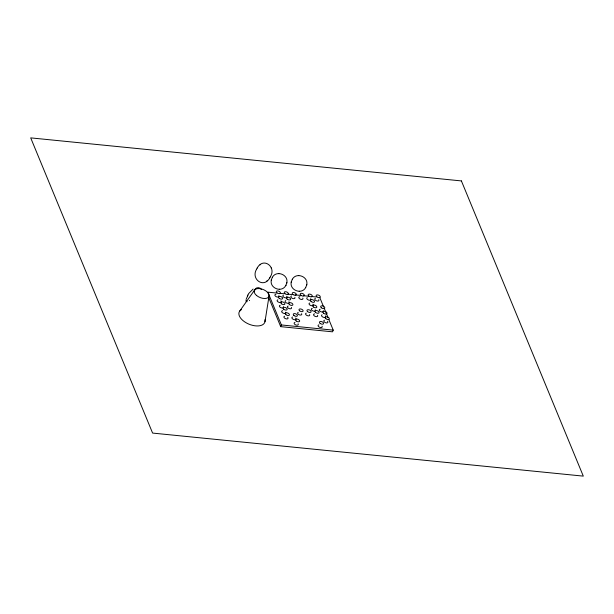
<?xml version="1.0" encoding="UTF-8"?>
<svg xmlns="http://www.w3.org/2000/svg" width="614" height="614" viewBox="0 0 614 614"><rect width="100%" height="100%" fill="white"/><g stroke="black" fill="none" stroke-linecap="round" stroke-linejoin="round"><path stroke-width="0.92" d="M271.296 280.122C269.446 288.25 281.803 293.008 285.779 285.548M286.822 282.755C288.68 274.635 276.323 269.868 272.347 277.328M291.236 282.118C289.386 290.238 301.743 294.996 305.718 287.536M306.762 284.75C308.619 276.622 296.263 271.864 292.287 279.324M264.979 321.698L269.086 295.864M271.342 279.915L272.401 277.244M285.894 285.356L286.784 282.97M291.282 281.903L292.341 279.232M305.665 287.628L306.724 284.957M271.281 280.23L271.357 279.807M286.769 283.069L286.845 282.647M291.22 282.225L291.297 281.803M306.708 285.065L306.785 284.643M246.084 299.494L248.639 293.584L253.106 289.079M328.843 319.495L333.233 330.132L332.542 331.829L280.705 326.648L281.396 324.952L267.85 292.157L276.331 293.001M256.506 269.323C250.666 279.132 263.882 288.933 269.884 277.72M270.567 276.453C276.415 266.668 263.191 256.821 257.189 268.049M256.46 269.416L257.243 267.957M270.613 276.354L269.776 277.896M247.396 295.825L247.787 295.058M285.947 285.272L285.725 285.64M239.706 311.06L254.641 290.015M260.037 264.864L260.674 264.419M266.407 281.35L267.036 280.905M278.411 273.591L278.833 273.568M298.35 275.586L298.772 275.563M279.286 289.309L279.715 289.286M299.225 291.305L299.647 291.282M280.099 293.377L283.875 293.753M287.644 294.129L292.356 294.605M295.18 294.889L299.901 295.357M303.669 295.733L308.382 296.201M311.206 296.485L315.918 296.961M281.396 324.952L333.233 330.132M319.694 297.337L323.716 307.084M324.453 308.857L328.114 317.722M268.625 297.391L280.705 326.648M271.411 268.448L271.25 267.919M264.949 319.702A13.815 7.568 22.2 0 1 248.593 324.015A13.815 7.568 22.2 0 1 241.548 309.548M247.089 301.697A6.907 1.067 9.6 0 1 246.636 300.469M249.345 300.66A15.695 4.022 -43.6 0 1 249.591 300.369M254.265 291.197A4.367 3.991 83.7 0 1 261.487 289.555M278.848 295.687A2.187 1.197 22.2 0 1 277.843 297.069A2.187 1.197 22.2 0 1 275.103 295.748A2.187 1.197 22.2 0 1 275.978 294.306M280.882 300.86A2.187 1.197 22.2 0 1 280.475 302.495A2.187 1.197 22.2 0 1 277.597 301.505A2.187 1.197 22.2 0 1 277.866 299.824M283.361 306.624A2.187 1.197 22.2 0 1 282.44 307.998A2.187 1.197 22.2 0 1 279.715 306.808A2.187 1.197 22.2 0 1 280.245 305.265M285.671 312.188A2.187 1.197 22.2 0 1 284.52 313.462A2.187 1.197 22.2 0 1 281.857 312.112A2.187 1.197 22.2 0 1 282.747 310.707M287.651 317.261A2.187 1.197 22.2 0 1 287.245 318.896A2.187 1.197 22.2 0 1 284.374 317.906A2.187 1.197 22.2 0 1 284.643 316.225M286.684 296.286A2.187 1.197 22.2 0 1 286.155 297.828A2.187 1.197 22.2 0 1 283.353 296.869A2.187 1.197 22.2 0 1 283.476 295.188M288.941 301.758A2.187 1.197 22.2 0 1 288.373 303.308A2.187 1.197 22.2 0 1 285.548 302.272A2.187 1.197 22.2 0 1 285.848 300.622M291.335 307.414A2.187 1.197 22.2 0 1 290.422 308.796A2.187 1.197 22.2 0 1 287.69 307.606A2.187 1.197 22.2 0 1 288.219 306.064M295.633 318.06A2.187 1.197 22.2 0 1 295.227 319.694A2.187 1.197 22.2 0 1 292.348 318.704A2.187 1.197 22.2 0 1 292.617 317.024M298.112 323.816A2.187 1.197 22.2 0 1 297.191 325.19A2.187 1.197 22.2 0 1 294.459 324.008A2.187 1.197 22.2 0 1 294.989 322.465M294.85 297.383A2.187 1.197 22.2 0 1 293.837 298.657A2.187 1.197 22.2 0 1 291.174 297.506A2.187 1.197 22.2 0 1 291.566 295.956M301.574 313.685A2.187 1.197 22.2 0 1 300.737 315.051A2.187 1.197 22.2 0 1 298.036 314A2.187 1.197 22.2 0 1 298.227 312.38M302.771 298.082A2.187 1.197 22.2 0 1 301.766 299.455A2.187 1.197 22.2 0 1 299.033 298.135A2.187 1.197 22.2 0 1 299.908 296.7M309.602 314.575A2.187 1.197 22.2 0 1 308.581 315.857A2.187 1.197 22.2 0 1 305.925 314.706A2.187 1.197 22.2 0 1 306.309 313.148M310.607 298.68A2.187 1.197 22.2 0 1 310.124 300.215A2.187 1.197 22.2 0 1 307.345 299.325A2.187 1.197 22.2 0 1 307.307 297.613M312.871 304.145A2.187 1.197 22.2 0 1 312.303 305.695A2.187 1.197 22.2 0 1 309.471 304.659A2.187 1.197 22.2 0 1 309.771 303.017M315.266 309.809A2.187 1.197 22.2 0 1 314.307 311.183A2.187 1.197 22.2 0 1 311.567 309.932A2.187 1.197 22.2 0 1 312.265 308.435M317.522 315.274A2.187 1.197 22.2 0 1 316.517 316.655A2.187 1.197 22.2 0 1 313.777 315.335A2.187 1.197 22.2 0 1 314.652 313.892M322.035 326.211A2.187 1.197 22.2 0 1 321.122 327.584A2.187 1.197 22.2 0 1 318.39 326.402A2.187 1.197 22.2 0 1 318.919 324.86M318.727 299.67A2.187 1.197 22.2 0 1 317.891 301.044A2.187 1.197 22.2 0 1 315.189 299.993A2.187 1.197 22.2 0 1 315.381 298.373M323.294 310.707A2.187 1.197 22.2 0 1 322.189 311.981A2.187 1.197 22.2 0 1 319.518 310.699A2.187 1.197 22.2 0 1 320.247 309.233M325.359 315.88A2.187 1.197 22.2 0 1 324.867 317.415A2.187 1.197 22.2 0 1 322.089 316.517A2.187 1.197 22.2 0 1 322.051 314.813M327.531 321.245A2.187 1.197 22.2 0 1 327.124 322.88A2.187 1.197 22.2 0 1 324.253 321.889A2.187 1.197 22.2 0 1 324.522 320.209M461.398 180.923L30.7 137.874L152.602 433.077L583.3 476.126L461.398 180.923M256.552 295.48A7.875 4.313 22.2 0 0 268.917 296.524A7.875 4.313 22.2 0 0 259.423 288.588A7.875 4.313 22.2 0 0 256.552 295.48M276.929 292.84A2.187 1.197 22.2 0 0 280.352 293.131A2.187 1.197 22.2 0 0 277.72 290.929A2.187 1.197 22.2 0 0 276.929 292.84M279.186 298.304A2.187 1.197 22.2 0 0 282.609 298.596A2.187 1.197 22.2 0 0 279.984 296.393A2.187 1.197 22.2 0 0 279.186 298.304M281.442 303.776A2.187 1.197 22.2 0 0 284.873 304.06A2.187 1.197 22.2 0 0 282.24 301.865A2.187 1.197 22.2 0 0 281.442 303.776M283.699 309.241A2.187 1.197 22.2 0 0 287.129 309.533A2.187 1.197 22.2 0 0 284.497 307.33A2.187 1.197 22.2 0 0 283.699 309.241M285.955 314.706A2.187 1.197 22.2 0 0 289.386 314.997A2.187 1.197 22.2 0 0 286.753 312.795A2.187 1.197 22.2 0 0 285.955 314.706M284.904 293.638A2.187 1.197 22.2 0 0 288.334 293.929A2.187 1.197 22.2 0 0 285.702 291.727A2.187 1.197 22.2 0 0 284.904 293.638M287.16 299.102A2.187 1.197 22.2 0 0 290.591 299.394A2.187 1.197 22.2 0 0 287.958 297.191A2.187 1.197 22.2 0 0 287.16 299.102M289.417 304.575A2.187 1.197 22.2 0 0 292.847 304.859A2.187 1.197 22.2 0 0 290.215 302.656A2.187 1.197 22.2 0 0 289.417 304.575M293.929 315.504A2.187 1.197 22.2 0 0 297.36 315.796A2.187 1.197 22.2 0 0 294.728 313.593A2.187 1.197 22.2 0 0 293.929 315.504M296.186 320.968A2.187 1.197 22.2 0 0 299.617 321.26A2.187 1.197 22.2 0 0 296.984 319.057A2.187 1.197 22.2 0 0 296.186 320.968M292.878 294.436A2.187 1.197 22.2 0 0 296.309 294.728A2.187 1.197 22.2 0 0 293.676 292.525A2.187 1.197 22.2 0 0 292.878 294.436M299.647 310.837A2.187 1.197 22.2 0 0 303.078 311.121A2.187 1.197 22.2 0 0 300.446 308.926A2.187 1.197 22.2 0 0 299.647 310.837M300.852 295.234A2.187 1.197 22.2 0 0 304.283 295.518A2.187 1.197 22.2 0 0 301.651 293.323A2.187 1.197 22.2 0 0 300.852 295.234M307.629 311.636A2.187 1.197 22.2 0 0 311.052 311.92A2.187 1.197 22.2 0 0 308.42 309.717A2.187 1.197 22.2 0 0 307.629 311.636M308.827 296.032A2.187 1.197 22.2 0 0 312.257 296.316A2.187 1.197 22.2 0 0 309.625 294.114A2.187 1.197 22.2 0 0 308.827 296.032M311.083 301.497A2.187 1.197 22.2 0 0 314.514 301.789A2.187 1.197 22.2 0 0 311.881 299.586A2.187 1.197 22.2 0 0 311.083 301.497M313.347 306.962A2.187 1.197 22.2 0 0 316.77 307.253A2.187 1.197 22.2 0 0 314.138 305.051A2.187 1.197 22.2 0 0 313.347 306.962M315.604 312.426A2.187 1.197 22.2 0 0 319.034 312.718A2.187 1.197 22.2 0 0 316.402 310.515A2.187 1.197 22.2 0 0 315.604 312.426M320.117 323.363A2.187 1.197 22.2 0 0 323.547 323.655A2.187 1.197 22.2 0 0 320.915 321.452A2.187 1.197 22.2 0 0 320.117 323.363M316.809 296.823A2.187 1.197 22.2 0 0 320.232 297.115A2.187 1.197 22.2 0 0 317.599 294.912A2.187 1.197 22.2 0 0 316.809 296.823M321.322 307.76A2.187 1.197 22.2 0 0 324.752 308.051A2.187 1.197 22.2 0 0 322.12 305.849A2.187 1.197 22.2 0 0 321.322 307.76M323.578 313.224A2.187 1.197 22.2 0 0 327.009 313.516A2.187 1.197 22.2 0 0 324.376 311.313A2.187 1.197 22.2 0 0 323.578 313.224M325.834 318.697A2.187 1.197 22.2 0 0 329.265 318.981A2.187 1.197 22.2 0 0 326.633 316.778A2.187 1.197 22.2 0 0 325.834 318.697"/></g></svg>
